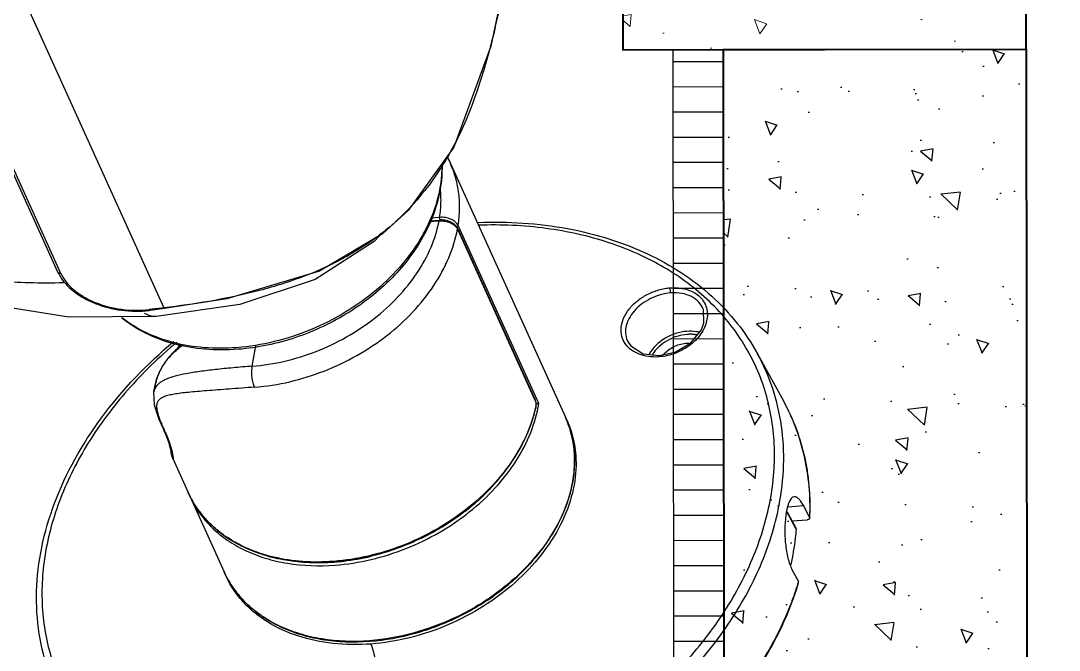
# Model space of a CAD drawing. Header units: feet. Extents: x -99009 to 3252343, y -11094690 to 9035152.
# Drawn here: x 2528482 to 2528997, y -1925035 to -1924722 of the extents above; entities that cross this region are included whole.
import ezdxf

# ---------------------------------------------------------------- set-up
doc = ezdxf.new("R2010")
doc.units = ezdxf.units.FT
for name, color, linetype in [('1', 1, 'Continuous'), ('ASSEM_MEMBER_1', 7, 'Continuous'), ('HATCH', 252, 'Continuous'), ('WALL DIMENSIONS', 40, 'Continuous')]:
    doc.layers.add(name, color=color, linetype=linetype)
for name, color, linetype, lineweight in [('ELEVATION', 2, 'Continuous', 25), ('RCC', 3, 'Continuous', 40), ('ROAD', 134, 'Continuous', 0), ('WALL', 10, 'Continuous', 40)]:
    doc.layers.add(name, color=color, linetype=linetype, lineweight=lineweight)

# ---------------------------------------------------------------- blocks, each defined once
blk = doc.blocks.new('RCC COLUMN')
at = {"layer": 'ROAD'}
h = blk.add_hatch(dxfattribs=at)
h.set_pattern_fill('AR-CONC', color=252, scale=10)
h.set_pattern_definition([(50, (-23146.816, 205572.735), (71.726018, -6.275213), [7.5, -82.5]), (355, (-23146.82, 205572.735), (-13.875133, 75.219213), [6, -66]), (100.451444, (-23140.84, 205572.21), (57.850885, 68.944), [6.37402, -70.11421]), (46.1842, (-23146.82, 205592.735), (106.724133, -16.551928), [11.25, -123.75]), (96.635635, (-23137.92, 205591.36), (93.466195, 97.41186), [9.561034, -105.171376]), (351.184164, (-23146.82, 205592.73), (93.466195, 97.41186), [9, -99]), (21, (-23136.816, 205587.735), (59.690705, -40.261889), [7.5, -82.5]), (326, (-23136.82, 205587.735), (24.331533, 72.515005), [6, -66]), (71.451445, (-23131.84, 205584.38), (84.022238, 32.253115), [6.37402, -70.11421]), (37.5, (-23146.816, 205572.735), (1.2159855, 33.2893854), [0, -65.2, 0, -67, 0, -66.25]), (7.5, (-23146.816, 205572.735), (26.306954, 39.441171), [0, -38.2, 0, -63.7, 0, -25.25]), (327.5, (-23169.116, 205572.735), (53.3822436, -2.2554872), [0, -25, 0, -78, 0, -103.5]), (317.5, (-23179.116, 205572.735), (58.318617, 10.010498), [0, -32.5, 0, -51.8, 0, -73.5])])
h.paths.add_polyline_path([(-100, -115), (100, -115), (100, 85), (-100, 85)])
at = {"layer": 'RCC'}
blk.add_lwpolyline([(-100, -115), (100, -115), (100, 85), (-100, 85)], close=True, dxfattribs=at)
blk = doc.blocks.new('WALL W SIDE')
at = {"layer": 'HATCH'}
h = blk.add_hatch(dxfattribs=at)
h.set_pattern_fill('ANSI31', color=256, scale=100, angle=315)
h.set_pattern_definition([(270, (-3125, -67.5), (12.5, -5e-15), [])])
h.paths.add_polyline_path([(6250, -150), (5800, -150), (5800, -175), (6250, -175)])
at = {"layer": 'WALL DIMENSIONS'}
h = blk.add_hatch(dxfattribs=at)
h.set_pattern_fill('AR-CONC', color=252, scale=10, angle=360)
h.set_pattern_definition([(230, (46526.59, -1654.01), (-71.72602, 6.27521), [7.5, -82.5]), (175, (46526.59, -1654.01), (13.87513, -75.21921), [6, -66]), (280.45144, (46520.61, -1653.485), (-57.85088, -68.944), [6.37402, -70.11421]), (226.1842, (46526.59, -1674.01), (-106.72413, 16.55193), [11.25, -123.75]), (276.63564, (46517.7, -1672.63), (-93.4662, -97.41186), [9.56103, -105.17138]), (171.18416, (46526.59, -1674.01), (-93.4662, -97.41186), [9, -99]), (201, (46516.59, -1669.01), (-59.690705, 40.26189), [7.5, -82.5]), (146, (46516.59, -1669.01), (-24.33153, -72.515), [6, -66]), (251.45144, (46511.615, -1665.65), (-84.02224, -32.25312), [6.37402, -70.11421]), (217.5, (46526.59, -1654.008), (-1.215986, -33.289385), [0, -65.2, 0, -67, 0, -66.25]), (187.5, (46526.59, -1654.008), (-26.306954, -39.44117), [0, -38.2, 0, -63.7, 0, -25.25]), (147.5, (46548.89, -1654.008), (-53.382244, 2.255487), [0, -25, 0, -78, 0, -103.5]), (137.5, (46558.89, -1654.01), (-58.318617, -10.0105), [0, -32.5, 0, -51.8, 0, -73.5])])
h.paths.add_polyline_path([(5800, 0), (6250, 0), (6250, -150), (5800, -150)])
at = {"layer": 'ELEVATION'}
blk.add_lwpolyline([(6250, -175), (5800, -175), (5800, -150), (6250, -150)], dxfattribs=at)
at = {"layer": 'RCC'}
blk.add_lwpolyline([(6250, -150), (5800, -150), (5800, 0), (6250, 0)], dxfattribs=at)
at = {"rotation": 180}
blk.add_blockref('RCC COLUMN', (5700, -115), dxfattribs=at)
blk = doc.blocks.new('CAMERA 01')
at = {"layer": 'ASSEM_MEMBER_1', "color": 7, "linetype": 'Continuous', "transparency": 33554684}
for p, q in [((1848752, -2094.89), (1848751.63, -2094.81)), ((1848752, -2094.86), (1848752.06, -2094.87)), ((1848752.01, -2094.8), (1848752.07, -2094.79)), ((1848752.06, -2094.92), (1848757.72, -2097.95)), ((1848719.55, -2100.39), (1848720.07, -2100.44)), ((1848725.8, -2103.5), (1848720.13, -2100.47)), ((1848750.15, -2103.6), (1848750.71, -2096.14)), ((1848757.14, -2105.72), (1848757.72, -2097.95)), ((1848746.61, -2101.9), (1848746.12, -2101.63)), ((1848746.61, -2101.9), (1848746.12, -2101.63)), ((1848746.12, -2101.63), (1848746.69, -2101.75)), ((1848753.05, -2105.34), (1848746.61, -2101.9)), ((1848753.62, -2105.46), (1848746.69, -2101.75)), ((1848753.05, -2105.34), (1848753.61, -2105.45)), ((1848754.79, -2106.34), (1848753.61, -2105.45)), ((1848757.52, -2110.49), (1848757.76, -2110.44)), ((1848757.54, -2110.09), (1848757.79, -2110.04)), ((1848833.07, -2120.65), (1848809.71, -2107.86)), ((1848833.07, -2120.65), (1848833.09, -2120.66)), ((1848854.98, -2147.44), (1848854.99, -2147.44)), ((1848838.86, -2184.79), (1848838.84, -2184.78)), ((1848927.57, -2272.76), (1848801.73, -2215.92)), ((1848808.55, -2229.11), (1848896.85, -2268.99)), ((1848807.99, -2230.5), (1848806.28, -2230.64)), ((1848806.57, -2230.68), (1848806.28, -2230.64)), ((1848888.85, -2266.48), (1848810.25, -2230.98)), ((1848810.64, -2231.02), (1848810.25, -2230.98)), ((1848895.48, -2269.34), (1848810.64, -2231.02)), ((1848895.09, -2269.3), (1848888.85, -2266.48)), ((1848895.09, -2269.3), (1848895.48, -2269.34)), ((1848898.8, -2283.52), (1848899.18, -2278.44)), ((1848899.21, -2283.32), (1848899.6, -2278.21)), ((1848900.92, -2278.14), (1848900.58, -2282.67)), ((1848690.96, -2313.01), (1848690.95, -2313.19)), ((1848690.98, -2313.01), (1848690.95, -2313.19)), ((1848730.08, -2330.99), (1848730.09, -2330.74)), ((1848730.1, -2330.98), (1848730.09, -2330.74)), ((1848730.35, -2330.79), (1848730.34, -2330.98)), ((1848730.37, -2330.79), (1848730.34, -2330.98)), ((1848827.2, -2371.1), (1848837.26, -2369.35)), ((1848725.2, -2385.21), (1848725.26, -2385.23)), ((1848725.25, -2385.24), (1848725.31, -2385.26)), ((1848762.8, -2402.19), (1848725.26, -2385.23)), ((1848725.38, -2384.94), (1848725.43, -2384.98)), ((1848762.74, -2402.16), (1848762.8, -2402.19)), ((1848781.47, -2410.62), (1848764.65, -2403.02)), ((1848784.82, -2411.31), (1848784.79, -2411.31)), ((1848784.81, -2411.31), (1848784.79, -2411.31)), ((1848794.76, -2414.6), (1848796.13, -2415.19)), ((1848796.13, -2415.19), (1848796.03, -2415.15)), ((1848796.08, -2415.17), (1848796.04, -2415.15)), ((1848796.13, -2415.19), (1848796.08, -2415.17)), ((1848796.13, -2415.19), (1848796.87, -2415.51)), ((1848796.87, -2415.51), (1848797.8, -2415.92)), ((1848797.8, -2415.92), (1848797.77, -2415.91)), ((1848797.8, -2415.92), (1848798.41, -2416.2)), ((1848798.41, -2416.2), (1848798.4, -2416.19)), ((1848798.41, -2416.2), (1848798.4, -2416.19)), ((1848798.41, -2416.2), (1848801.16, -2417.39)), ((1848801.24, -2417.42), (1848801.16, -2417.39)), ((1848814.47, -2419.9), (1848817.04, -2419.45)), ((1848855.79, -2414.59), (1848854.93, -2421.85)), ((1848856.22, -2414.68), (1848855.34, -2422.2)), ((1848856.19, -2414.96), (1848855.79, -2414.59)), ((1848856.24, -2414.67), (1848856.19, -2414.96)), ((1849190.21, -2565.82), (1848856.19, -2414.97)), ((1848854.93, -2421.85), (1848855.34, -2422.23)), ((1848873.25, -2465.91), (1849161.66, -2596.16)), ((1848873.95, -2467.45), (1849162.33, -2597.69))]:
    blk.add_line(p, q, dxfattribs=at)
for points in [[(1848832.25, -2169.58), (1848833.99, -2161.52), (1848838.59, -2153.68), (1848845.02, -2148.46), (1848848.52, -2147.16), (1848854.99, -2147.44)], [(1848838.84, -2184.78), (1848837.04, -2183.51), (1848833.16, -2177.3), (1848832.25, -2169.58)], [(1848810.64, -2231.02), (1848809.02, -2230.58), (1848807.99, -2230.5)], [(1849023.69, -2244.65), (1848985.77, -2252.68), (1848935.74, -2271.15), (1848904.25, -2293.7), (1848892.75, -2306.49), (1848874.34, -2337.78), (1848860.54, -2383.73), (1848855.79, -2414.59)], [(1848891.94, -2307.87), (1848889.04, -2310.61), (1848870.12, -2339.81), (1848857.82, -2377.24), (1848851.84, -2418.71)], [(1848781.47, -2410.62), (1848781.49, -2410.63), (1848782.75, -2411.07), (1848783.57, -2411.25), (1848784.32, -2411.36)], [(1848784.18, -2411.21), (1848784.18, -2411.21), (1848784.22, -2411.21), (1848784.3, -2411.22), (1848784.41, -2411.24), (1848784.57, -2411.27), (1848784.76, -2411.3), (1848785, -2411.35), (1848785.28, -2411.4), (1848785.62, -2411.48), (1848786.01, -2411.57), (1848786.46, -2411.68), (1848786.98, -2411.82), (1848787.57, -2411.99), (1848788.25, -2412.19), (1848789.02, -2412.43), (1848789.9, -2412.73), (1848790.9, -2413.08), (1848792.03, -2413.5), (1848793.31, -2414.01), (1848794.76, -2414.6)], [(1848784.32, -2411.36), (1848785.16, -2411.45), (1848785.65, -2411.49)], [(1848801.24, -2417.42), (1848807.94, -2419.62), (1848814.46, -2419.9)], [(1848851.84, -2418.71), (1848851.54, -2462.02), (1848858, -2501.49), (1848864.03, -2518.07), (1848881.8, -2543.59), (1848903.24, -2557.9)]]:
    blk.add_lwpolyline(points, dxfattribs=at)
for centre, radius, start, end in [((1848757.62, -2215.66), 120.88, 92.3934, 92.6283), ((1848761.86, -2239.96), 145.6, 106.662, 106.8549), ((1848759.2, -2200.13), 105.2, 61.3038, 77.8108), ((1848762.46, -2241.92), 147.66, 106.8578, 108.3036), ((1848745.65, -2119.18), 15.69, 59.565, 61.8676), ((1848853.79, -2170.92), 22.22, 176.2711, 177.4743), ((1848778.82, -2265.22), 54.54, 82.9467, 89.0439), ((1848781.1, -2261.64), 50.15, 68.2051, 73.3472), ((1848779.67, -2260.55), 49.79, 63.699, 66.4384), ((1848781.22, -2261.32), 49.82, 67.4742, 68.198), ((1848781.22, -2261.33), 49.83, 65.6925, 67.4741), ((1848820.77, -2294.55), 65.44, 102.5326, 102.7461), ((1848851.36, -2339.87), 121.5, 142.8415, 149.7301), ((1848848.07, -2337.49), 117.44, 142.3017, 142.7957), ((1848893.42, -2272.97), 4.03, 60.8457, 65.6494), ((1848905.58, -2321.43), 53.41, 61.7577, 65.7094), ((1849006.63, -2404.56), 150.78, 119.1147, 121.6004), ((1848854.25, -2341.56), 124.85, 149.729, 154.9811), ((1848925.76, -2334.09), 57, 89.4115, 93.6955), ((1848925.76, -2332.84), 55.74, 88.5727, 89.4038), ((1848854.23, -2341.57), 124.84, 154.9726, 161.1298), ((1848851.23, -2340.59), 121.68, 161.1114, 166.5772), ((1848799.51, -2321.13), 109.11, 175.7039, 175.8356), ((1849008.79, -2395.25), 145.7, 148.7148, 152.6113), ((1848837.72, -2338.39), 107.97, 175.7063, 175.941), ((1848790.81, -2351.46), 58.23, 215.0644, 222.7176), ((1848785.47, -2357.02), 50.49, 233.0029, 245.6473), ((1848783.54, -2356.29), 50.36, 245.6909, 247.6531), ((1848783.53, -2356.3), 50.35, 247.6533, 247.9942), ((1848785.66, -2401.76), 9.58, 261.9502, 262.5383), ((1848781.7, -2428.2), 17.17, 79.625, 80.0733), ((1848774.35, -2457.56), 47.46, 71.7766, 72.477), ((1848741.85, -2538.77), 135.15, 65.6884, 66.3273), ((1848720.85, -2588.27), 188.74, 65.9495, 66.4929), ((1848829.74, -2344.25), 78.3, 245.678, 246.5187), ((1848817.47, -2373.9), 46.21, 248.9053, 249.4962), ((1848816.56, -2376.33), 43.62, 249.5006, 249.6349), ((1848906.64, -2427.95), 52.06, 173.2797, 173.6268), ((1848882.32, -2448.99), 20.27, 241.7397, 245.6187)]:
    blk.add_arc(centre, radius, start, end, dxfattribs=at)
for points, knots in [([(1848751.63, -2094.81), (1848751.51, -2094.82), (1848751.26, -2094.9), (1848750.97, -2095.2), (1848750.78, -2095.63), (1848750.72, -2095.97), (1848750.71, -2096.14)], [0, 0, 0, 0, 0.204133, 0.430994, 0.697145, 1, 1, 1, 1]), ([(1848752.07, -2094.79), (1848757.16, -2094.58), (1848767.28, -2094.78), (1848782.16, -2097.09), (1848796.42, -2101.36), (1848805.4, -2105.5), (1848809.71, -2107.86)], [0, 0, 0, 0, 0.255406, 0.50596, 0.75345, 1, 1, 1, 1]), ([(1848781.41, -2097.31), (1848779.08, -2096.8), (1848769.57, -2095.07), (1848759.84, -2094.59), (1848752.57, -2094.89)], [0, 0, 0, 0, 0.246783, 1, 1, 1, 1]), ([(1848569.47, -2308.66), (1848571.15, -2285.45), (1848579.01, -2250.56), (1848598.21, -2207.6), (1848616.83, -2177.53), (1848638.92, -2150.89), (1848663.81, -2128.55), (1848690.68, -2111.26), (1848709.91, -2103.27), (1848719.55, -2100.39)], [0, 0, 0, 0, 0.257572, 0.389236, 0.519953, 0.647795, 0.771105, 0.888685, 1, 1, 1, 1]), ([(1848757.72, -2097.95), (1848758.39, -2098.31), (1848759.57, -2099.01), (1848761.01, -2100.15), (1848761.93, -2101.28), (1848762.15, -2102.13), (1848762.13, -2102.49)], [0, 0, 0, 0, 0.343979, 0.621447, 0.834076, 1, 1, 1, 1]), ([(1848716.09, -2101.74), (1848713.96, -2102.44), (1848705.35, -2105.51), (1848697, -2109.33), (1848690.91, -2112.58)], [0, 0, 0, 0, 0.245185, 1, 1, 1, 1]), ([(1848753.33, -2106.63), (1848751.02, -2106.96), (1848746.15, -2107.31), (1848738.83, -2107.05), (1848731.89, -2105.93), (1848727.61, -2104.47), (1848725.8, -2103.5)], [0, 0, 0, 0, 0.249413, 0.521218, 0.781335, 1, 1, 1, 1]), ([(1848746.12, -2101.63), (1848744.64, -2101.74), (1848738.67, -2102.31), (1848732.75, -2103.32), (1848728.34, -2104.31)], [0, 0, 0, 0, 0.246834, 1, 1, 1, 1]), ([(1848762.13, -2102.49), (1848762.04, -2103.65), (1848760.31, -2104.78), (1848758.38, -2105.51), (1848756.25, -2106.14), (1848754.54, -2106.45), (1848753.33, -2106.63)], [0, 0, 0, 0, 0.344893, 0.479873, 0.634946, 1, 1, 1, 1]), ([(1848647.68, -2184.43), (1848655.05, -2174.79), (1848670.88, -2156.92), (1848697.92, -2134.81), (1848726.86, -2118.64), (1848747.38, -2112.08), (1848757.54, -2110.09)], [0, 0, 0, 0, 0.269017, 0.526743, 0.770637, 1, 1, 1, 1]), ([(1848753.6, -2105.65), (1848753.71, -2105.71), (1848754.1, -2105.95), (1848754.47, -2106.21), (1848754.74, -2106.41)], [0, 0, 0, 0, 0.266548, 1, 1, 1, 1]), ([(1848757.79, -2110.04), (1848764.37, -2108.77), (1848777.55, -2107.23), (1848797.16, -2108.23), (1848815.89, -2112.56), (1848827.55, -2117.63), (1848833.07, -2120.65)], [0, 0, 0, 0, 0.259709, 0.510933, 0.756539, 1, 1, 1, 1]), ([(1848600.93, -2319.59), (1848601.82, -2307.82), (1848605.5, -2284.13), (1848616.12, -2249.57), (1848631.62, -2216.66), (1848651.37, -2186.53), (1848674.73, -2160.35), (1848700.81, -2138.99), (1848728.76, -2123.32), (1848757.56, -2113.87), (1848786.2, -2111.17), (1848809.18, -2114.68), (1848826.11, -2120.89), (1848842.05, -2129.27), (1848860.08, -2143.88), (1848877.18, -2166.92), (1848889.42, -2194.56), (1848896.36, -2225.74), (1848897.35, -2247.64), (1848896.99, -2258.83)], [0, 0, 0, 0, 0.069688, 0.141021, 0.21283, 0.28389, 0.353034, 0.419327, 0.482114, 0.541242, 0.597057, 0.650547, 0.67691, 0.703265, 0.756654, 0.812313, 0.871244, 0.933858, 1, 1, 1, 1]), ([(1848690.91, -2112.58), (1848688.86, -2113.67), (1848680.62, -2118.27), (1848672.73, -2123.51), (1848667.02, -2127.76)], [0, 0, 0, 0, 0.245621, 1, 1, 1, 1]), ([(1848898.35, -2259.05), (1848898.91, -2244.27), (1848897.53, -2222.25), (1848890.68, -2194.43), (1848883.32, -2175.41), (1848873.76, -2158.2), (1848862.12, -2143.1), (1848848.59, -2130.36), (1848838.38, -2123.56), (1848833.09, -2120.66)], [0, 0, 0, 0, 0.275776, 0.406908, 0.533216, 0.654952, 0.772689, 0.887322, 1, 1, 1, 1]), ([(1848865.85, -2163.77), (1848866.04, -2161.17), (1848865.66, -2156.15), (1848862.96, -2150.56), (1848859.63, -2147.53), (1848856.76, -2146.05), (1848853.57, -2145.35), (1848850.21, -2145.56), (1848846.8, -2146.49), (1848843.49, -2148.24), (1848840.39, -2150.68), (1848836.63, -2154.76), (1848833.81, -2159.79), (1848832.15, -2165.24), (1848831.7, -2168.06), (1848831.61, -2169.47)], [0, 0, 0, 0, 0.130392, 0.246208, 0.300078, 0.352782, 0.40592, 0.461165, 0.519442, 0.581375, 0.647006, 0.715564, 0.85783, 0.929561, 1, 1, 1, 1]), ([(1848842.47, -2150.63), (1848842.5, -2150.83), (1848842.64, -2151.65), (1848842.72, -2152.47), (1848842.75, -2153.1)], [0, 0, 0, 0, 0.246279, 1, 1, 1, 1]), ([(1848843.77, -2149.54), (1848843.89, -2150.02), (1848844.3, -2152.03), (1848844.36, -2154.12), (1848844.24, -2155.67)], [0, 0, 0, 0, 0.241246, 1, 1, 1, 1]), ([(1848854.99, -2147.44), (1848856.35, -2147.93), (1848858.96, -2149.54), (1848861.75, -2153.36), (1848863.29, -2158.2), (1848863.43, -2161.73), (1848863.3, -2163.54)], [0, 0, 0, 0, 0.223947, 0.460322, 0.718639, 1, 1, 1, 1]), ([(1848842.72, -2155.53), (1848842.45, -2158.99), (1848840.29, -2165.71), (1848835.53, -2171), (1848832.69, -2172.77)], [0, 0, 0, 0, 0.50948, 1, 1, 1, 1]), ([(1848832.78, -2167.1), (1848834.36, -2165.8), (1848836.96, -2162.43), (1848838.15, -2158.36), (1848838.3, -2156.29)], [0, 0, 0, 0, 0.496047, 1, 1, 1, 1]), ([(1848844.24, -2155.67), (1848844.1, -2157.58), (1848843.3, -2161.42), (1848840.16, -2168.31), (1848836.07, -2172.64), (1848832.86, -2174.43)], [0, 0, 0, 0, 0.253941, 0.513307, 1, 1, 1, 1]), ([(1848838.3, -2156.29), (1848838.32, -2156.14), (1848838.35, -2155.55), (1848838.35, -2154.95), (1848838.32, -2154.5)], [0, 0, 0, 0, 0.253081, 1, 1, 1, 1]), ([(1848842.75, -2153.1), (1848842.76, -2153.3), (1848842.79, -2154.11), (1848842.76, -2154.92), (1848842.72, -2155.53)], [0, 0, 0, 0, 0.246839, 1, 1, 1, 1]), ([(1848837.79, -2185.97), (1848838.38, -2186.41), (1848839.63, -2187.18), (1848842.4, -2188.22), (1848846.29, -2188.5), (1848851.01, -2187.14), (1848855.53, -2184.35), (1848858.79, -2180.99), (1848861.11, -2177.86), (1848862.62, -2175.25), (1848863.84, -2172.47), (1848864.83, -2169.62), (1848865.56, -2166.72), (1848865.82, -2164.75), (1848865.85, -2163.77)], [0, 0, 0, 0, 0.051745, 0.103011, 0.207376, 0.319994, 0.443654, 0.577604, 0.647343, 0.718131, 0.78954, 0.8607, 0.931238, 1, 1, 1, 1]), ([(1848863.3, -2163.54), (1848863.05, -2167), (1848861.11, -2173.8), (1848855.97, -2180.79), (1848850.68, -2184.5), (1848846.58, -2186.03), (1848842.49, -2186.23), (1848839.97, -2185.4), (1848838.86, -2184.79)], [0, 0, 0, 0, 0.278488, 0.552186, 0.677709, 0.792543, 0.898296, 1, 1, 1, 1]), ([(1848863.3, -2163.54), (1848863.69, -2163.7), (1848864.55, -2163.84), (1848865.41, -2163.85), (1848865.85, -2163.77)], [0, 0, 0, 0, 0.488652, 1, 1, 1, 1]), ([(1848831.58, -2169.94), (1848831.45, -2171.58), (1848831.65, -2174.79), (1848832.75, -2179.31), (1848834.79, -2183.16), (1848836.73, -2185.17), (1848837.79, -2185.97)], [0, 0, 0, 0, 0.276915, 0.536636, 0.776895, 1, 1, 1, 1]), ([(1848832.25, -2169.58), (1848832.24, -2169.66), (1848832.1, -2169.79), (1848831.86, -2169.88), (1848831.69, -2169.92), (1848831.58, -2169.94)], [0, 0, 0, 0, 0.319133, 0.606999, 1, 1, 1, 1]), ([(1848779.73, -2210.68), (1848774.51, -2210.59), (1848763.66, -2211.94), (1848747.91, -2217.98), (1848732.87, -2227.75), (1848719.21, -2240.78), (1848707.52, -2256.49), (1848698.3, -2274.15), (1848691.99, -2292.99), (1848689.84, -2306.01), (1848689.35, -2312.48)], [0, 0, 0, 0, 0.105703, 0.218581, 0.339141, 0.466607, 0.599078, 0.734039, 0.868604, 1, 1, 1, 1]), ([(1848690.71, -2312.95), (1848691.28, -2305.34), (1848694.05, -2290.02), (1848702.42, -2268.22), (1848714.58, -2248.41), (1848729.8, -2231.82), (1848747.21, -2219.46), (1848763.03, -2213.26), (1848775.63, -2211.3), (1848784.74, -2211.31), (1848793.53, -2212.78), (1848799.08, -2214.73), (1848801.73, -2215.92)], [0, 0, 0, 0, 0.135406, 0.274049, 0.411941, 0.545221, 0.670883, 0.787506, 0.842734, 0.896217, 0.94844, 1, 1, 1, 1]), ([(1848795.48, -2213.59), (1848792.83, -2212.79), (1848787.33, -2211.63), (1848778.8, -2211.21), (1848770.06, -2212.1), (1848758.09, -2215.07), (1848743.26, -2222.08), (1848727.08, -2234.77), (1848713.01, -2251.15), (1848701.81, -2270.32), (1848694.1, -2291.18), (1848691.52, -2305.76), (1848690.96, -2313.01)], [0, 0, 0, 0, 0.051158, 0.103409, 0.157239, 0.213005, 0.330852, 0.457311, 0.590662, 0.727956, 0.865612, 1, 1, 1, 1]), ([(1848799.58, -2214.91), (1848798.47, -2214.43), (1848793.94, -2212.64), (1848789.14, -2211.54), (1848785.51, -2211.09)], [0, 0, 0, 0, 0.248612, 1, 1, 1, 1]), ([(1848728.49, -2330.14), (1848729.39, -2318.2), (1848733.7, -2300.25), (1848744.19, -2278.46), (1848754.31, -2263.46), (1848766.22, -2250.53), (1848779.51, -2240.15), (1848793.66, -2232.74), (1848803.63, -2229.9), (1848808.55, -2229.11)], [0, 0, 0, 0, 0.26109, 0.394356, 0.526023, 0.653865, 0.776071, 0.89151, 1, 1, 1, 1]), ([(1848808.55, -2229.11), (1848808.49, -2229.27), (1848808.39, -2229.75), (1848808.32, -2230.22), (1848808.29, -2230.53)], [0, 0, 0, 0, 0.36252, 1, 1, 1, 1]), ([(1848730.09, -2330.74), (1848730.96, -2319.22), (1848735.02, -2301.92), (1848744.89, -2280.78), (1848754.43, -2266.11), (1848765.7, -2253.31), (1848778.33, -2242.81), (1848791.88, -2235), (1848801.5, -2231.7), (1848806.28, -2230.64)], [0, 0, 0, 0, 0.25937, 0.391799, 0.522938, 0.650729, 0.77346, 0.889996, 1, 1, 1, 1]), ([(1848806.33, -2230.73), (1848801.58, -2231.81), (1848792, -2235.12), (1848778.52, -2242.94), (1848765.94, -2253.43), (1848754.69, -2266.23), (1848745.17, -2280.89), (1848735.31, -2302.01), (1848731.23, -2319.29), (1848730.35, -2330.79)], [0, 0, 0, 0, 0.109675, 0.226061, 0.348773, 0.476625, 0.607872, 0.740425, 1, 1, 1, 1]), ([(1848810.24, -2230.98), (1848810, -2230.87), (1848809.41, -2230.7), (1848808.19, -2230.52), (1848807.2, -2230.54), (1848806.57, -2230.68)], [0, 0, 0, 0, 0.219462, 0.483609, 1, 1, 1, 1]), ([(1848764.69, -2254.82), (1848765.47, -2254.05), (1848768.56, -2251.05), (1848771.84, -2248.25), (1848774.39, -2246.29)], [0, 0, 0, 0, 0.253368, 1, 1, 1, 1]), ([(1849023.73, -2244.79), (1849016.4, -2246.07), (1849001.69, -2248.89), (1848987.13, -2252.42), (1848979.87, -2254.45)], [0, 0, 0, 0, 0.496523, 1, 1, 1, 1]), ([(1848755.14, -2265.68), (1848755.89, -2264.71), (1848758.9, -2260.94), (1848762.14, -2257.36), (1848764.69, -2254.82)], [0, 0, 0, 0, 0.252698, 1, 1, 1, 1]), ([(1848979.87, -2254.45), (1848977.59, -2255.09), (1848968.38, -2257.78), (1848959.3, -2260.92), (1848952.6, -2263.63)], [0, 0, 0, 0, 0.24693, 1, 1, 1, 1]), ([(1848952.6, -2263.63), (1848950.97, -2264.29), (1848944.39, -2267.06), (1848937.96, -2270.21), (1848933.26, -2272.83)], [0, 0, 0, 0, 0.246365, 1, 1, 1, 1]), ([(1848816.79, -2370.02), (1848817.67, -2358.26), (1848821.87, -2340.59), (1848832.09, -2319.07), (1848841.94, -2304.21), (1848853.57, -2291.32), (1848866.55, -2280.87), (1848880.42, -2273.27), (1848890.23, -2270.21), (1848895.09, -2269.3)], [0, 0, 0, 0, 0.260399, 0.393354, 0.524846, 0.652705, 0.775143, 0.891001, 1, 1, 1, 1]), ([(1848896.1, -2269.94), (1848896.04, -2269.89), (1848895.82, -2269.71), (1848895.58, -2269.55), (1848895.39, -2269.45)], [0, 0, 0, 0, 0.257874, 1, 1, 1, 1]), ([(1848895.48, -2269.34), (1848896.91, -2269.99), (1848898.29, -2271.8), (1848899.16, -2274.12), (1848899.59, -2275.91), (1848899.67, -2277.3), (1848899.6, -2278.21)], [0, 0, 0, 0, 0.463053, 0.59599, 0.731633, 1, 1, 1, 1]), ([(1848895.98, -2269.81), (1848896.05, -2269.6), (1848896.28, -2269.24), (1848896.66, -2269.02), (1848896.85, -2268.99)], [0, 0, 0, 0, 0.532684, 1, 1, 1, 1]), ([(1848899.18, -2278.44), (1848899.24, -2277.63), (1848899.17, -2275.97), (1848898.59, -2273.6), (1848897.59, -2271.52), (1848896.63, -2270.37), (1848896.1, -2269.94)], [0, 0, 0, 0, 0.26262, 0.528398, 0.778994, 1, 1, 1, 1]), ([(1848896.85, -2268.99), (1848899.52, -2268.57), (1848904.84, -2268.07), (1848912.76, -2268.45), (1848920.39, -2269.95), (1848925.23, -2271.7), (1848927.55, -2272.75)], [0, 0, 0, 0, 0.258401, 0.50983, 0.756212, 1, 1, 1, 1]), ([(1848896.85, -2268.99), (1848897.51, -2269.29), (1848898.78, -2270.35), (1848900.09, -2272.57), (1848900.89, -2275.26), (1848900.99, -2277.19), (1848900.92, -2278.14)], [0, 0, 0, 0, 0.207396, 0.454926, 0.727385, 1, 1, 1, 1]), ([(1848827.2, -2371.1), (1848828.02, -2360.28), (1848831.88, -2344.04), (1848841.26, -2324.25), (1848850.32, -2310.58), (1848861.01, -2298.72), (1848872.95, -2289.11), (1848885.7, -2282.11), (1848894.72, -2279.29), (1848899.18, -2278.44)], [0, 0, 0, 0, 0.260374, 0.393317, 0.524801, 0.652659, 0.775106, 0.890981, 1, 1, 1, 1]), ([(1848922.08, -2277.21), (1848916.99, -2277.54), (1848906.51, -2279.61), (1848891.47, -2286.33), (1848877.24, -2296.42), (1848864.38, -2309.43), (1848853.41, -2324.84), (1848842.01, -2347.5), (1848837.33, -2366.33), (1848836.39, -2378.87)], [0, 0, 0, 0, 0.106937, 0.221022, 0.342432, 0.470173, 0.602381, 0.736644, 1, 1, 1, 1]), ([(1848927.62, -2276.14), (1848923.44, -2278.71), (1848915.18, -2284.38), (1848903.65, -2294.44), (1848893.14, -2306.2), (1848887.08, -2314.99), (1848884.28, -2319.59)], [0, 0, 0, 0, 0.23787, 0.484374, 0.739121, 1, 1, 1, 1]), ([(1848927.54, -2277), (1848921.96, -2276.76), (1848910.33, -2277.99), (1848899.46, -2282.13), (1848894.17, -2284.83)], [0, 0, 0, 0, 0.484963, 1, 1, 1, 1]), ([(1848899.18, -2278.44), (1848899.24, -2278.43), (1848899.34, -2278.41), (1848899.49, -2278.35), (1848899.59, -2278.27), (1848899.6, -2278.21)], [0, 0, 0, 0, 0.356109, 0.642153, 1, 1, 1, 1]), ([(1848900.92, -2278.14), (1848900.7, -2278.18), (1848900.25, -2278.18), (1848899.81, -2278.12), (1848899.59, -2278.06)], [0, 0, 0, 0, 0.491898, 1, 1, 1, 1]), ([(1848900.92, -2278.14), (1848903.43, -2277.74), (1848908.45, -2277.29), (1848913.48, -2277.56), (1848915.93, -2277.88)], [0, 0, 0, 0, 0.506957, 1, 1, 1, 1]), ([(1848894.17, -2284.83), (1848886.15, -2288.91), (1848874.86, -2297.2), (1848862.22, -2310.93), (1848850.87, -2326.83), (1848840.35, -2349.1), (1848836.31, -2368.45), (1848835.58, -2378.09)], [0, 0, 0, 0, 0.235868, 0.360542, 0.48819, 0.74656, 1, 1, 1, 1]), ([(1848689.35, -2312.48), (1848686.25, -2311.19), (1848679.3, -2309.93), (1848668.69, -2310.02), (1848657.7, -2310.95), (1848646.51, -2312.33), (1848635.19, -2313.95), (1848619.98, -2316.34), (1848608.56, -2318.27), (1848600.93, -2319.59)], [0, 0, 0, 0, 0.113065, 0.232414, 0.356363, 0.482954, 0.611066, 0.740162, 1, 1, 1, 1]), ([(1848689.35, -2312.48), (1848688.88, -2318.75), (1848689.02, -2331.04), (1848692.63, -2348.53), (1848698.54, -2361.48), (1848704.8, -2370.22), (1848708.4, -2374.01), (1848710.3, -2375.73)], [0, 0, 0, 0, 0.274187, 0.532283, 0.773263, 0.888189, 1, 1, 1, 1]), ([(1848725.2, -2385.21), (1848722.32, -2383.9), (1848716.74, -2380.71), (1848709.34, -2374.38), (1848703, -2366.64), (1848697.85, -2357.66), (1848693.97, -2347.61), (1848690.52, -2332.8), (1848690.12, -2321.06), (1848690.69, -2313.2)], [0, 0, 0, 0, 0.11192, 0.22555, 0.342393, 0.463613, 0.589947, 0.721685, 1, 1, 1, 1]), ([(1848690.95, -2313.19), (1848690.36, -2321.06), (1848690.73, -2332.83), (1848694.16, -2347.68), (1848698.01, -2357.74), (1848703.13, -2366.71), (1848709.43, -2374.43), (1848716.79, -2380.73), (1848722.34, -2383.91), (1848725.2, -2385.21)], [0, 0, 0, 0, 0.279384, 0.411431, 0.537877, 0.658992, 0.775521, 0.888664, 1, 1, 1, 1]), ([(1848730.05, -2330.3), (1848730.17, -2328.81), (1848730.75, -2322.77), (1848731.82, -2316.78), (1848732.88, -2312.34)], [0, 0, 0, 0, 0.246769, 1, 1, 1, 1]), ([(1848762.74, -2402.16), (1848759.88, -2400.86), (1848754.33, -2397.68), (1848746.97, -2391.38), (1848740.67, -2383.66), (1848735.55, -2374.69), (1848731.7, -2364.63), (1848728.28, -2349.79), (1848727.9, -2338.02), (1848728.49, -2330.14)], [0, 0, 0, 0, 0.111336, 0.224479, 0.341008, 0.462124, 0.588569, 0.720616, 1, 1, 1, 1]), ([(1848764.65, -2403.02), (1848761.76, -2401.72), (1848756.18, -2398.53), (1848748.76, -2392.2), (1848742.41, -2384.47), (1848737.25, -2375.48), (1848733.37, -2365.43), (1848729.91, -2350.6), (1848729.5, -2338.85), (1848730.08, -2330.99)], [0, 0, 0, 0, 0.111926, 0.22555, 0.342387, 0.463599, 0.589929, 0.72167, 1, 1, 1, 1]), ([(1848730.12, -2346.69), (1848730, -2345.39), (1848729.66, -2340.08), (1848729.74, -2334.75), (1848730.02, -2330.74)], [0, 0, 0, 0, 0.24584, 1, 1, 1, 1]), ([(1848730.34, -2330.98), (1848729.96, -2336.03), (1848729.9, -2345.96), (1848732.02, -2360.35), (1848736.31, -2373.49), (1848740.66, -2381.36), (1848743.15, -2384.91)], [0, 0, 0, 0, 0.26905, 0.525924, 0.769454, 1, 1, 1, 1]), ([(1848879.43, -2328.22), (1848878.31, -2330.38), (1848874.06, -2339.09), (1848870.59, -2348.17), (1848868.36, -2355.07)], [0, 0, 0, 0, 0.250613, 1, 1, 1, 1]), ([(1848868.36, -2355.07), (1848867.95, -2356.33), (1848866.37, -2361.37), (1848864.97, -2366.46), (1848864.01, -2370.29)], [0, 0, 0, 0, 0.25094, 1, 1, 1, 1]), ([(1848816.79, -2370.02), (1848816.47, -2374.24), (1848815.9, -2382.14), (1848815.2, -2391.64), (1848814.67, -2398.35), (1848814.28, -2402.65), (1848813.87, -2406.42), (1848813.41, -2409.68), (1848812.88, -2412.43), (1848812.21, -2414.68), (1848811.36, -2416.47), (1848810.38, -2417.59), (1848809.46, -2418.16), (1848808.36, -2418.56), (1848806.62, -2418.65), (1848804.16, -2418.18), (1848802.38, -2417.59), (1848801.38, -2417.22)], [0, 0, 0, 0, 0.219511, 0.411363, 0.494853, 0.569525, 0.635218, 0.692029, 0.740311, 0.780612, 0.813955, 0.842433, 0.856091, 0.870213, 0.902601, 0.944737, 1, 1, 1, 1]), ([(1848816.79, -2370.02), (1848817.46, -2370.33), (1848819.1, -2370.83), (1848821.78, -2371.26), (1848824.57, -2371.38), (1848826.39, -2371.24), (1848827.2, -2371.1)], [0, 0, 0, 0, 0.209541, 0.483271, 0.766526, 1, 1, 1, 1]), ([(1848827.2, -2371.1), (1848826.96, -2374.29), (1848826.47, -2380.4), (1848825.6, -2389.1), (1848824.66, -2396.83), (1848823.61, -2403.49), (1848822.43, -2409.02), (1848821.22, -2412.9), (1848820.06, -2415.4), (1848819.14, -2416.9), (1848818.09, -2418.11), (1848817.29, -2418.75), (1848816.87, -2419.01)], [0, 0, 0, 0, 0.192235, 0.368594, 0.52535, 0.660465, 0.773459, 0.865294, 0.904098, 0.938848, 0.970399, 1, 1, 1, 1]), ([(1848864.01, -2370.29), (1848862.18, -2377.63), (1848859.18, -2392.38), (1848857.1, -2407.27), (1848856.22, -2414.68)], [0, 0, 0, 0, 0.503487, 1, 1, 1, 1]), ([(1848710.3, -2375.73), (1848712.5, -2377.74), (1848717.23, -2381.37), (1848722.52, -2384.12), (1848725.25, -2385.24)], [0, 0, 0, 0, 0.502844, 1, 1, 1, 1]), ([(1848835.58, -2378.09), (1848835.17, -2383.56), (1848835.17, -2394.34), (1848837.81, -2409.89), (1848843.02, -2423.97), (1848848.28, -2432.23), (1848851.27, -2435.87)], [0, 0, 0, 0, 0.268916, 0.525469, 0.768816, 1, 1, 1, 1]), ([(1848836.39, -2378.87), (1848835.98, -2384.24), (1848835.96, -2394.8), (1848838.45, -2410.03), (1848843.38, -2423.78), (1848848.34, -2431.88), (1848851.17, -2435.46)], [0, 0, 0, 0, 0.270464, 0.527748, 0.770683, 1, 1, 1, 1]), ([(1848748.03, -2390.96), (1848748.57, -2391.55), (1848750.78, -2393.83), (1848753.19, -2395.92), (1848755.08, -2397.35)], [0, 0, 0, 0, 0.252592, 1, 1, 1, 1]), ([(1848839.12, -2408.51), (1848831.84, -2417.22), (1848816.34, -2433.27), (1848790.27, -2452.92), (1848762.63, -2466.95), (1848734.39, -2474.93), (1848706.48, -2476.36), (1848679.96, -2471.2), (1848655.95, -2459.45), (1848642.45, -2447.82), (1848636.45, -2441.26)], [0, 0, 0, 0, 0.145978, 0.285584, 0.417704, 0.542235, 0.660141, 0.773633, 0.885786, 1, 1, 1, 1]), ([(1848817.04, -2419.45), (1848819.01, -2419.11), (1848822.95, -2417.97), (1848828.46, -2414.99), (1848833.53, -2410.81), (1848836.45, -2407.39), (1848837.82, -2405.54)], [0, 0, 0, 0, 0.234633, 0.475958, 0.729696, 1, 1, 1, 1]), ([(1848837.85, -2405.99), (1848836.47, -2407.78), (1848833.53, -2411.06), (1848828.47, -2415.1), (1848822.95, -2417.99), (1848819.01, -2419.11), (1848817.04, -2419.45)], [0, 0, 0, 0, 0.266663, 0.519568, 0.762434, 1, 1, 1, 1]), ([(1848835.53, -2408.43), (1848835.75, -2408.31), (1848836.63, -2407.8), (1848837.48, -2407.23), (1848838.09, -2406.77)], [0, 0, 0, 0, 0.245843, 1, 1, 1, 1]), ([(1848674.52, -2471.74), (1848681.02, -2474.09), (1848694.65, -2477.55), (1848715.98, -2478.79), (1848737.86, -2476.13), (1848767.74, -2467.34), (1848804.01, -2446.8), (1848828.39, -2423.3), (1848839.54, -2409.97)], [0, 0, 0, 0, 0.110733, 0.22385, 0.340766, 0.462479, 0.721326, 1, 1, 1, 1]), ([(1848784.29, -2410.81), (1848784.02, -2410.75), (1848783.53, -2410.65), (1848782.84, -2410.53), (1848782.35, -2410.46), (1848782.02, -2410.44), (1848781.82, -2410.42), (1848781.65, -2410.42), (1848781.52, -2410.43), (1848781.42, -2410.44), (1848781.35, -2410.46), (1848781.31, -2410.49), (1848781.33, -2410.54), (1848781.39, -2410.58), (1848781.44, -2410.6), (1848781.47, -2410.62)], [0, 0, 0, 0, 0.257002, 0.472986, 0.648216, 0.720618, 0.782772, 0.83452, 0.875741, 0.906415, 0.926848, 0.938844, 0.950393, 0.970047, 1, 1, 1, 1]), ([(1848784.66, -2411.28), (1848784.59, -2411.27), (1848784.46, -2411.25), (1848784.3, -2411.22), (1848784.18, -2411.21), (1848784.13, -2411.2), (1848784.07, -2411.2), (1848784.15, -2411.22), (1848784.2, -2411.23), (1848784.28, -2411.24), (1848784.32, -2411.25)], [0, 0, 0, 0, 0.264541, 0.467055, 0.608195, 0.688617, 0.709443, 0.748803, 0.845959, 1, 1, 1, 1]), ([(1848796.11, -2414.99), (1848793.86, -2414.01), (1848790.69, -2412.72), (1848786.71, -2411.43), (1848785.04, -2410.98), (1848784.29, -2410.81)], [0, 0, 0, 0, 0.587106, 0.816668, 1, 1, 1, 1]), ([(1848788.64, -2412.3), (1848787.87, -2412.05), (1848786.6, -2411.69), (1848785.31, -2411.4), (1848784.81, -2411.31)], [0, 0, 0, 0, 0.614568, 1, 1, 1, 1]), ([(1848796.03, -2415.15), (1848795.38, -2414.86), (1848793.13, -2413.9), (1848790.84, -2413.02), (1848789.2, -2412.48)], [0, 0, 0, 0, 0.290763, 1, 1, 1, 1]), ([(1848800.84, -2417.02), (1848800.65, -2416.94), (1848799.88, -2416.64), (1848799.12, -2416.32), (1848798.54, -2416.07)], [0, 0, 0, 0, 0.237692, 1, 1, 1, 1]), ([(1848816.87, -2419.01), (1848816.51, -2419.23), (1848815.73, -2419.61), (1848814.9, -2419.82), (1848814.47, -2419.9)], [0, 0, 0, 0, 0.489304, 1, 1, 1, 1]), ([(1848851.84, -2418.71), (1848851.82, -2419.01), (1848851.8, -2420.27), (1848852.09, -2421.53), (1848852.44, -2422.42)], [0, 0, 0, 0, 0.243198, 1, 1, 1, 1]), ([(1848852.44, -2422.42), (1848852.51, -2422.6), (1848852.82, -2423.33), (1848853.21, -2424.03), (1848853.54, -2424.54)], [0, 0, 0, 0, 0.240316, 1, 1, 1, 1]), ([(1848872.72, -2466.84), (1848869.55, -2465.14), (1848865.28, -2461.2), (1848861, -2454.73), (1848857.28, -2446.85), (1848854.54, -2435.86), (1848854.39, -2426.69), (1848854.9, -2422.17)], [0, 0, 0, 0, 0.213749, 0.333609, 0.460916, 0.729484, 1, 1, 1, 1]), ([(1848873.25, -2465.91), (1848870.13, -2464.49), (1848865.84, -2460.83), (1848861.55, -2454.64), (1848857.74, -2446.87), (1848854.94, -2435.91), (1848854.81, -2426.72), (1848855.34, -2422.2)], [0, 0, 0, 0, 0.206645, 0.325585, 0.453378, 0.725472, 1, 1, 1, 1]), ([(1848868.64, -2464.67), (1848868.51, -2470.33), (1848868.49, -2481.27), (1848869.37, -2497.07), (1848871.33, -2511.55), (1848874.58, -2524.55), (1848879.29, -2535.88), (1848885.67, -2545.37), (1848893.71, -2552.85), (1848899.97, -2556.42), (1848903.23, -2557.9)], [0, 0, 0, 0, 0.160734, 0.310947, 0.449435, 0.575769, 0.690717, 0.796784, 0.898234, 1, 1, 1, 1]), ([(1848873.27, -2465.92), (1848873.24, -2466.23), (1848873.28, -2466.85), (1848873.71, -2467.34), (1848873.95, -2467.45)], [0, 0, 0, 0, 0.542572, 1, 1, 1, 1])]:
    blk.add_open_spline(points, degree=3, knots=knots, dxfattribs=at)
for points in [[(1848752.06, -2094.92), (1848752.04, -2094.91), (1848752.02, -2094.89), (1848752, -2094.89)], [(1848720.07, -2100.44), (1848720.1, -2100.44), (1848720.12, -2100.45), (1848720.13, -2100.47)], [(1848797.49, -2415.6), (1848797.76, -2415.84), (1848798.07, -2416.04), (1848798.4, -2416.19)]]:
    blk.add_open_spline(points, degree=3, dxfattribs=at)

msp = doc.modelspace()

# ---------------------------------------------------------------- linework, layer by layer
at = {"layer": '1'}
msp.add_arc((2520410.24778, -1978395.99612), 100000, 84.1346387202, 194.3871675539, dxfattribs=at)

# ---------------------------------------------------------------- block references
at = {"transparency": 33554684, "xscale": -1, "rotation": 270.0650517140734}
msp.add_blockref('CAMERA 01', (2533066.8515, -3773717.06165), dxfattribs=at)
at = {"layer": 'WALL', "rotation": 270.0650517140735}
msp.add_blockref('WALL W SIDE', (2528973.70409, -1918936.53802), dxfattribs=at)

doc.saveas('drawing.dxf')
